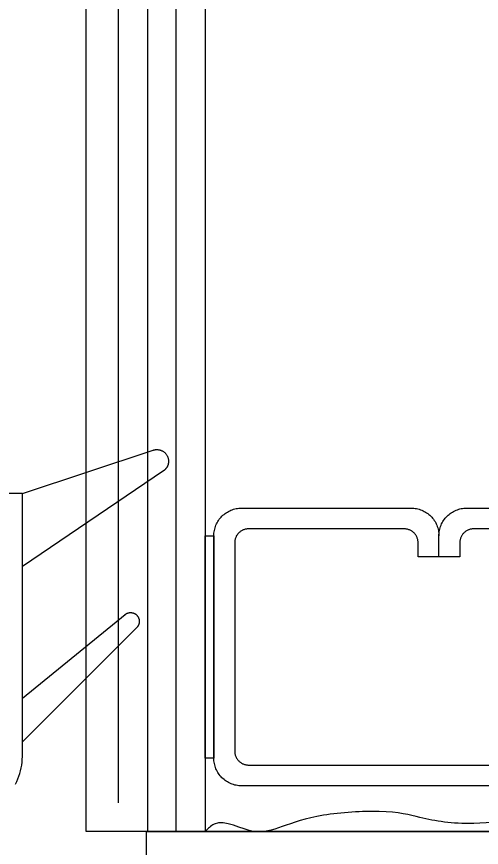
# Model space of a CAD drawing. Header units: centimetres. Extents: x 16433 to 114398, y -50094 to -12305.
# Drawn here: x 66731.37 to 66732.96, y -38812.331 to -38809.49 of the extents above; entities that cross this region are included whole.
import ezdxf

# ---------------------------------------------------------------- set-up
doc = ezdxf.new("R2010")
doc.units = ezdxf.units.CM
doc.header["$LTSCALE"] = 0.5
doc.layers.get('0').update_dxf_attribs({"linetype": 'CONTINUOUS'})
doc.layers.get('DEFPOINTS').update_dxf_attribs({"linetype": 'CONTINUOUS'})
doc.layers.add('0-Coupe A.3', color=7, linetype='CONTINUOUS')
doc.styles.add('Helvetica', font='')
doc.styles.get('Helvetica').set_extended_font_data('Helvetica')
doc.dimstyles.new('IS', dxfattribs={"dimtxt": 10.08724, "dimasz": 5.007446, "dimexe": 2, "dimexo": 10, "dimgap": 3, "dimtad": 1, "dimdec": 1, "dimtxsty": 'Helvetica', "dimblk": 'DOT', "dimblk1": 'DOT', "dimblk2": 'DOT', "dimcen": 0, "dimdle": 10, "dimazin": 0, "dimtfac": 0.8, "dimtdec": 1, "dimtix": 1, "dimtmove": 0, "dimatfit": 0, "dimldrblk": 'VW_FILLEDARROW-1', "dimfxl": 10, "dimfxlon": 1, "dimfrac": 2, "dimtolj": 1, "dimarcsym": 0})

# ---------------------------------------------------------------- blocks, each defined once
blk = doc.blocks.new('_DOT')
at = {"color": 0, "linetype": 'ByBlock', "lineweight": -2}
blk.add_line((-0.5, 0), (-1, 0), dxfattribs=at)
at = {"color": 0, "linetype": 'ByBlock', "const_width": 0.5}
blk.add_lwpolyline([(-0.25, 0, 1), (0.25, 0, 1)], format="xyb", close=True, dxfattribs=at)
blk = doc.blocks.new('*D3404')
at = {"layer": '0-Coupe A.3', "color": 0, "linetype": 'Continuous', "lineweight": -2, "transparency": 16777216}
for p, q in [((66681.6511, -38608.3763), (66669.6511, -38608.3763)), ((66671.6511, -38818.2969), (66671.6511, -38613.3838)), ((66681.6511, -38823.3044), (66669.6511, -38823.3044))]:
    blk.add_line(p, q, dxfattribs=at)
at = {"layer": 'DEFPOINTS', "color": 0, "linetype": 'Continuous', "transparency": 16777216}
for p in [(66671.6511, -38608.3763), (66750.4511, -38608.3763), (66707.1511, -38823.3044)]:
    blk.add_point(p, dxfattribs=at)
at = {"layer": '0-Coupe A.3', "color": 0, "linetype": 'Continuous', "lineweight": -2, "transparency": 16777216, "xscale": 5.007446289062499, "yscale": 5.007446289062499, "zscale": 5.007446289062499}
for p, rotation in [((66671.6511, -38608.3763), 90), ((66671.6511, -38823.3044), 270)]:
    blk.add_blockref('_DOT', p, dxfattribs=dict(at, rotation=rotation))
at = {"layer": '0-Coupe A.3', "color": 0, "linetype": 'Continuous', "lineweight": 13, "transparency": 16777216, "insert": (66664.8684, -38715.8404), "char_height": 7.56543, "attachment_point": 5, "rotation": 90, "style": 'Helvetica'}
blk.add_mtext('\\A1;215', dxfattribs=at)
blk = doc.blocks.new('VW_FILLEDARROW-1')
at = {"color": 0, "linetype": 'Continuous', "lineweight": 5, "flags": 128}
blk.add_lwpolyline([(-1.9969, 0.53507), (0, 0), (-1.9969, -0.53507)], close=True, dxfattribs=at)
blk = doc.blocks.new('Groupe-369-1')
at = {"color": 9, "linetype": 'Continuous', "lineweight": 5, "true_color": 0xbbbbbb}
for p, q in [((10413.0802, -46990.2938), (10611.0378, -46952.8049)), ((10413.0983, -46990.3894), (10611.0559, -46952.9005)), ((10413.1169, -46990.4876), (10610.9786, -46953.0169))]:
    blk.add_line(p, q, dxfattribs=at)
at = {"color": 9, "linetype": 'Continuous', "lineweight": 5, "true_color": 0xbbbbbb, "flags": 128}
blk.add_lwpolyline([(10611.0192, -46952.7067), (10611.0949, -46953.1068), (10413.1374, -46990.5957), (10413.0616, -46990.1956)], close=True, dxfattribs=at)
at = {"color": 7, "linetype": 'Continuous', "lineweight": 5}
for points in [[(10611.0564, -46952.9032, 0), (10610.6842, -46950.9381, 0)], [(10611.0564, -46952.9032, 0), (10610.6842, -46950.9381, 0)], [(10610.6842, -46950.9381, 0), (10611.0564, -46952.9032, 0)], [(10609.9478, -46952.0953, 0), (10609.8769, -46952.1088, 0), (10609.8723, -46952.1095, 0), (10609.8677, -46952.11, 0), (10609.8631, -46952.1103, 0), (10609.8584, -46952.1104, 0), (10609.8537, -46952.1103, 0), (10609.8491, -46952.1099, 0), (10609.8445, -46952.1093, 0), (10609.8399, -46952.1084, 0), (10609.8353, -46952.1074, 0), (10609.8309, -46952.1061, 0), (10609.8264, -46952.1046, 0), (10609.8221, -46952.1028, 0), (10609.8179, -46952.1009, 0), (10609.8137, -46952.0988, 0), (10609.8097, -46952.0964, 0), (10609.8058, -46952.0939, 0), (10609.802, -46952.0912, 0), (10609.7983, -46952.0883, 0), (10609.7948, -46952.0852, 0), (10609.7915, -46952.082, 0), (10609.7883, -46952.0786, 0), (10609.7853, -46952.075, 0), (10609.7824, -46952.0713, 0), (10609.7798, -46952.0675, 0), (10609.7773, -46952.0635, 0), (10609.7751, -46952.0594, 0), (10609.773, -46952.0552, 0), (10609.7712, -46952.051, 0), (10609.7695, -46952.0466, 0), (10609.7681, -46952.0422, 0), (10609.7669, -46952.0377, 0), (10609.7659, -46952.0331, 0), (10609.658, -46951.4632, 0)], [(10610.5914, -46951.2865, 0), (10610.8426, -46952.6129, 0), (10610.8434, -46952.6175, 0), (10610.8439, -46952.6221, 0), (10610.8442, -46952.6268, 0), (10610.8443, -46952.6314, 0), (10610.8441, -46952.6361, 0), (10610.8437, -46952.6407, 0), (10610.8431, -46952.6454, 0), (10610.8423, -46952.6499, 0), (10610.8412, -46952.6545, 0), (10610.8399, -46952.659, 0), (10610.8384, -46952.6634, 0), (10610.8367, -46952.6677, 0), (10610.8348, -46952.672, 0), (10610.8326, -46952.6761, 0), (10610.8303, -46952.6801, 0), (10610.8278, -46952.6841, 0), (10610.8251, -46952.6878, 0), (10610.8222, -46952.6915, 0), (10610.8191, -46952.695, 0), (10610.8158, -46952.6983, 0), (10610.8124, -46952.7015, 0), (10610.8089, -46952.7045, 0), (10610.8052, -46952.7074, 0), (10610.8013, -46952.71, 0), (10610.7974, -46952.7125, 0), (10610.7933, -46952.7147, 0), (10610.7891, -46952.7168, 0), (10610.7848, -46952.7187, 0), (10610.7805, -46952.7203, 0), (10610.776, -46952.7217, 0), (10610.7715, -46952.7229, 0), (10610.7669, -46952.7239, 0), (10610.0202, -46952.8653, 0), (10610.0156, -46952.8661, 0), (10610.011, -46952.8666, 0), (10610.0063, -46952.8669, 0), (10610.0017, -46952.867, 0), (10609.997, -46952.8668, 0), (10609.9924, -46952.8664, 0), (10609.9877, -46952.8658, 0), (10609.9832, -46952.865, 0), (10609.9786, -46952.8639, 0), (10609.9741, -46952.8626, 0), (10609.9697, -46952.8611, 0), (10609.9654, -46952.8594, 0), (10609.9611, -46952.8575, 0), (10609.957, -46952.8553, 0), (10609.953, -46952.853, 0), (10609.949, -46952.8505, 0), (10609.9453, -46952.8478, 0), (10609.9416, -46952.8448, 0), (10609.9381, -46952.8418, 0), (10609.9348, -46952.8385, 0), (10609.9316, -46952.8351, 0), (10609.9286, -46952.8316, 0), (10609.9257, -46952.8279, 0), (10609.9231, -46952.824, 0), (10609.9206, -46952.8201, 0), (10609.9184, -46952.816, 0), (10609.9163, -46952.8118, 0), (10609.9144, -46952.8075, 0), (10609.9128, -46952.8032, 0), (10609.9114, -46952.7987, 0), (10609.9102, -46952.7942, 0), (10609.9092, -46952.7896, 0), (10609.8013, -46952.2198, 0), (10609.8005, -46952.2152, 0), (10609.8, -46952.2105, 0), (10609.7997, -46952.2059, 0), (10609.7996, -46952.2012, 0), (10609.7998, -46952.1966, 0), (10609.8002, -46952.1919, 0), (10609.8008, -46952.1873, 0), (10609.8016, -46952.1827, 0), (10609.8027, -46952.1782, 0), (10609.804, -46952.1737, 0), (10609.8055, -46952.1693, 0), (10609.8072, -46952.1649, 0), (10609.8091, -46952.1607, 0), (10609.8113, -46952.1565, 0), (10609.8136, -46952.1525, 0), (10609.8161, -46952.1486, 0), (10609.8188, -46952.1448, 0), (10609.8217, -46952.1412, 0), (10609.8248, -46952.1377, 0), (10609.8281, -46952.1343, 0), (10609.8315, -46952.1311, 0), (10609.835, -46952.1281, 0), (10609.8387, -46952.1253, 0), (10609.8426, -46952.1226, 0), (10609.8465, -46952.1202, 0), (10609.8506, -46952.1179, 0), (10609.8548, -46952.1158, 0), (10609.8591, -46952.114, 0), (10609.8634, -46952.1124, 0), (10609.8679, -46952.1109, 0), (10609.8724, -46952.1097, 0), (10609.8769, -46952.1088, 0)], [(10609.9611, -46952.1653, 0), (10609.9135, -46952.1743, 0), (10609.9113, -46952.1748, 0), (10609.909, -46952.1754, 0), (10609.9068, -46952.1761, 0), (10609.9046, -46952.177, 0), (10609.9025, -46952.1779, 0), (10609.9004, -46952.1789, 0), (10609.8983, -46952.18, 0), (10609.8964, -46952.1813, 0), (10609.8944, -46952.1826, 0), (10609.8926, -46952.184, 0), (10609.8908, -46952.1855, 0), (10609.8891, -46952.1871, 0), (10609.8875, -46952.1888, 0), (10609.8859, -46952.1905, 0), (10609.8845, -46952.1924, 0), (10609.8831, -46952.1943, 0), (10609.8819, -46952.1962, 0), (10609.8807, -46952.1982, 0), (10609.8796, -46952.2003, 0), (10609.8787, -46952.2024, 0), (10609.8778, -46952.2046, 0), (10609.8771, -46952.2068, 0), (10609.8764, -46952.209, 0), (10609.8759, -46952.2113, 0), (10609.8755, -46952.2136, 0), (10609.8752, -46952.2159, 0), (10609.875, -46952.2182, 0), (10609.8749, -46952.2206, 0), (10609.8749, -46952.2229, 0), (10609.8751, -46952.2252, 0), (10609.8753, -46952.2276, 0), (10609.8757, -46952.2299, 0), (10609.9748, -46952.7531, 0), (10609.9753, -46952.7553, 0), (10609.9759, -46952.7576, 0), (10609.9766, -46952.7598, 0), (10609.9774, -46952.762, 0), (10609.9783, -46952.7641, 0), (10609.9794, -46952.7662, 0), (10609.9805, -46952.7683, 0), (10609.9817, -46952.7702, 0), (10609.983, -46952.7722, 0), (10609.9845, -46952.774, 0), (10609.986, -46952.7758, 0), (10609.9876, -46952.7775, 0), (10609.9892, -46952.7791, 0), (10609.991, -46952.7807, 0), (10609.9928, -46952.7821, 0), (10609.9947, -46952.7835, 0), (10609.9967, -46952.7847, 0), (10609.9987, -46952.7859, 0), (10610.0008, -46952.787, 0), (10610.0029, -46952.7879, 0), (10610.005, -46952.7888, 0), (10610.0073, -46952.7895, 0), (10610.0095, -46952.7902, 0), (10610.0118, -46952.7907, 0), (10610.0141, -46952.7911, 0), (10610.0164, -46952.7914, 0), (10610.0187, -46952.7916, 0), (10610.021, -46952.7917, 0), (10610.0234, -46952.7917, 0), (10610.0257, -46952.7915, 0), (10610.028, -46952.7913, 0), (10610.0303, -46952.7909, 0), (10610.7304, -46952.6583, 0), (10610.7326, -46952.6578, 0), (10610.7349, -46952.6572, 0), (10610.7371, -46952.6565, 0), (10610.7393, -46952.6557, 0), (10610.7414, -46952.6548, 0), (10610.7435, -46952.6537, 0), (10610.7456, -46952.6526, 0), (10610.7475, -46952.6514, 0), (10610.7495, -46952.65, 0), (10610.7513, -46952.6486, 0), (10610.7531, -46952.6471, 0), (10610.7548, -46952.6455, 0), (10610.7564, -46952.6439, 0), (10610.758, -46952.6421, 0), (10610.7594, -46952.6403, 0), (10610.7608, -46952.6384, 0), (10610.762, -46952.6364, 0), (10610.7632, -46952.6344, 0), (10610.7643, -46952.6323, 0), (10610.7652, -46952.6302, 0), (10610.7661, -46952.6281, 0), (10610.7668, -46952.6258, 0), (10610.7675, -46952.6236, 0), (10610.768, -46952.6213, 0), (10610.7684, -46952.619, 0), (10610.7687, -46952.6167, 0), (10610.7689, -46952.6144, 0), (10610.769, -46952.6121, 0), (10610.769, -46952.6097, 0), (10610.7688, -46952.6074, 0), (10610.7686, -46952.6051, 0), (10610.7682, -46952.6028, 0), (10610.5258, -46951.323, 0)], [(10609.7324, -46951.4733, 0), (10609.8315, -46951.9965, 0), (10609.832, -46951.9988, 0), (10609.8326, -46952.001, 0), (10609.8333, -46952.0033, 0), (10609.8341, -46952.0054, 0), (10609.8351, -46952.0076, 0), (10609.8361, -46952.0097, 0), (10609.8372, -46952.0117, 0), (10609.8385, -46952.0137, 0), (10609.8398, -46952.0156, 0), (10609.8412, -46952.0175, 0), (10609.8427, -46952.0192, 0), (10609.8443, -46952.0209, 0), (10609.846, -46952.0226, 0), (10609.8477, -46952.0241, 0), (10609.8495, -46952.0256, 0), (10609.8514, -46952.0269, 0), (10609.8534, -46952.0282, 0), (10609.8554, -46952.0293, 0), (10609.8575, -46952.0304, 0), (10609.8596, -46952.0314, 0), (10609.8618, -46952.0322, 0), (10609.864, -46952.033, 0), (10609.8662, -46952.0336, 0), (10609.8685, -46952.0342, 0), (10609.8708, -46952.0346, 0), (10609.8731, -46952.0349, 0), (10609.8754, -46952.0351, 0), (10609.8777, -46952.0352, 0), (10609.8801, -46952.0351, 0), (10609.8824, -46952.035, 0), (10609.8847, -46952.0347, 0), (10609.887, -46952.0343, 0), (10609.9345, -46952.0253, 0), (10609.9611, -46952.1653, 0)], [(10610.7725, -46952.7534, 0), (10611.0192, -46952.7067, 0)], [(10611.5477, -46952.8101, 0), (10611.0564, -46952.9032, 0)], [(10611.5477, -46952.8101, 0), (10611.0564, -46952.9032, 0)], [(10610.9809, -46953.3741, 0), (10610.9714, -46953.3714, 0), (10610.9619, -46953.3691, 0), (10610.9522, -46953.3674, 0), (10610.9425, -46953.3661, 0), (10610.9327, -46953.3653, 0), (10610.9229, -46953.3649, 0), (10610.9131, -46953.3651, 0), (10610.9033, -46953.3657, 0), (10610.8935, -46953.3668, 0), (10610.8838, -46953.3684, 0), (10610.8347, -46953.3777, 0), (10610.6873, -46953.4056, 0), (10610.2452, -46953.4893, 0), (10609.9995, -46953.5359, 0), (10610.0182, -46953.6341, 0)]]:
    blk.add_polyline3d(points, dxfattribs=at)
at = {"color": 9, "linetype": 'Continuous', "lineweight": 5, "true_color": 0xbbbbbb}
for points in [[(10609.9995, -46953.5359, 0), (10609.7709, -46953.1238, 0), (10609.7707, -46953.1234, 0), (10609.7705, -46953.1231, 0), (10609.7703, -46953.1227, 0), (10609.7701, -46953.1224, 0), (10609.77, -46953.122, 0), (10609.7698, -46953.1216, 0), (10609.7696, -46953.1213, 0), (10609.7695, -46953.1209, 0), (10609.7693, -46953.1206, 0), (10609.7691, -46953.1202, 0), (10609.769, -46953.1198, 0), (10609.7688, -46953.1195, 0), (10609.7687, -46953.1191, 0), (10609.7685, -46953.1187, 0), (10609.7684, -46953.1183, 0), (10609.7683, -46953.118, 0), (10609.7681, -46953.1176, 0), (10609.768, -46953.1172, 0), (10609.7679, -46953.1168, 0), (10609.7677, -46953.1165, 0), (10609.7676, -46953.1161, 0), (10609.7675, -46953.1157, 0), (10609.7674, -46953.1153, 0), (10609.7673, -46953.1149, 0), (10609.7672, -46953.1145, 0), (10609.7671, -46953.1142, 0), (10609.767, -46953.1138, 0), (10609.7669, -46953.1134, 0), (10609.7668, -46953.113, 0), (10609.7667, -46953.1126, 0), (10609.7666, -46953.1122, 0), (10609.7666, -46953.1118, 0), (10609.7663, -46953.1099, 0), (10609.766, -46953.1079, 0), (10609.7659, -46953.106, 0), (10609.7659, -46953.104, 0), (10609.7659, -46953.102, 0), (10609.7661, -46953.1001, 0), (10609.7664, -46953.0981, 0), (10609.7667, -46953.0962, 0), (10609.7672, -46953.0943, 0), (10609.7677, -46953.0924, 0), (10609.7683, -46953.0905, 0), (10609.7691, -46953.0887, 0), (10609.7699, -46953.0869, 0), (10609.7708, -46953.0852, 0), (10609.7718, -46953.0835, 0), (10609.7728, -46953.0818, 0), (10609.774, -46953.0802, 0), (10609.7752, -46953.0787, 0), (10609.7765, -46953.0772, 0), (10609.7778, -46953.0758, 0), (10609.7793, -46953.0745, 0), (10609.7808, -46953.0732, 0), (10609.7823, -46953.072, 0), (10609.784, -46953.0709, 0), (10609.7856, -46953.0699, 0), (10609.7873, -46953.0689, 0), (10609.7891, -46953.0681, 0), (10609.7909, -46953.0673, 0), (10609.7927, -46953.0666, 0), (10609.7946, -46953.066, 0), (10609.7965, -46953.0655, 0), (10609.7984, -46953.0651, 0), (10609.7996, -46953.0649, 0), (10609.8008, -46953.0647, 0), (10609.802, -46953.0646, 0), (10609.8033, -46953.0645, 0), (10609.8045, -46953.0644, 0), (10609.8057, -46953.0644, 0), (10609.8069, -46953.0644, 0), (10609.8081, -46953.0644, 0), (10609.8094, -46953.0645, 0), (10609.8106, -46953.0646, 0), (10609.8118, -46953.0648, 0), (10609.813, -46953.065, 0), (10609.8142, -46953.0652, 0), (10609.8154, -46953.0655, 0), (10609.8165, -46953.0658, 0), (10609.8177, -46953.0662, 0), (10609.8189, -46953.0665, 0), (10609.82, -46953.067, 0), (10609.8212, -46953.0674, 0), (10609.8223, -46953.0679, 0), (10609.8234, -46953.0684, 0), (10609.8245, -46953.069, 0), (10609.8255, -46953.0695, 0), (10609.8266, -46953.0701, 0), (10609.8276, -46953.0708, 0), (10609.8286, -46953.0715, 0), (10609.8296, -46953.0722, 0), (10609.8306, -46953.0729, 0), (10609.8315, -46953.0737, 0), (10609.8325, -46953.0745, 0), (10609.8334, -46953.0753, 0), (10609.8342, -46953.0762, 0), (10610.2452, -46953.4893, 0)], [(10610.6873, -46953.4056, 0), (10610.3413, -46953.1138, 0), (10610.3408, -46953.1134, 0), (10610.3403, -46953.113, 0), (10610.3399, -46953.1126, 0), (10610.3394, -46953.1121, 0), (10610.339, -46953.1117, 0), (10610.3385, -46953.1112, 0), (10610.3381, -46953.1107, 0), (10610.3377, -46953.1102, 0), (10610.3373, -46953.1097, 0), (10610.3369, -46953.1092, 0), (10610.3365, -46953.1087, 0), (10610.3361, -46953.1082, 0), (10610.3357, -46953.1077, 0), (10610.3354, -46953.1071, 0), (10610.3351, -46953.1066, 0), (10610.3347, -46953.106, 0), (10610.3344, -46953.1055, 0), (10610.3341, -46953.1049, 0), (10610.3338, -46953.1044, 0), (10610.3335, -46953.1038, 0), (10610.3333, -46953.1032, 0), (10610.333, -46953.1026, 0), (10610.3328, -46953.102, 0), (10610.3325, -46953.1014, 0), (10610.3323, -46953.1008, 0), (10610.3321, -46953.1002, 0), (10610.3319, -46953.0996, 0), (10610.3317, -46953.099, 0), (10610.3316, -46953.0984, 0), (10610.3314, -46953.0977, 0), (10610.3313, -46953.0971, 0), (10610.3312, -46953.0965, 0), (10610.3309, -46953.095, 0), (10610.3307, -46953.0936, 0), (10610.3307, -46953.0921, 0), (10610.3306, -46953.0906, 0), (10610.3307, -46953.0892, 0), (10610.3308, -46953.0877, 0), (10610.331, -46953.0862, 0), (10610.3313, -46953.0848, 0), (10610.3316, -46953.0834, 0), (10610.332, -46953.0819, 0), (10610.3325, -46953.0805, 0), (10610.333, -46953.0792, 0), (10610.3336, -46953.0778, 0), (10610.3343, -46953.0765, 0), (10610.335, -46953.0753, 0), (10610.3358, -46953.074, 0), (10610.3367, -46953.0728, 0), (10610.3376, -46953.0717, 0), (10610.3386, -46953.0706, 0), (10610.3396, -46953.0695, 0), (10610.3407, -46953.0685, 0), (10610.3418, -46953.0675, 0), (10610.343, -46953.0666, 0), (10610.3442, -46953.0658, 0), (10610.3454, -46953.065, 0), (10610.3467, -46953.0643, 0), (10610.3481, -46953.0637, 0), (10610.3494, -46953.0631, 0), (10610.3508, -46953.0626, 0), (10610.3522, -46953.0621, 0), (10610.3536, -46953.0617, 0), (10610.355, -46953.0614, 0), (10610.3558, -46953.0613, 0), (10610.3565, -46953.0612, 0), (10610.3572, -46953.0611, 0), (10610.358, -46953.061, 0), (10610.3587, -46953.061, 0), (10610.3594, -46953.0609, 0), (10610.3602, -46953.0609, 0), (10610.3609, -46953.0609, 0), (10610.3616, -46953.0609, 0), (10610.3624, -46953.061, 0), (10610.3631, -46953.061, 0), (10610.3638, -46953.0611, 0), (10610.3646, -46953.0612, 0), (10610.3653, -46953.0613, 0), (10610.366, -46953.0614, 0), (10610.3668, -46953.0615, 0), (10610.3675, -46953.0617, 0), (10610.3682, -46953.0619, 0), (10610.3689, -46953.0621, 0), (10610.3696, -46953.0623, 0), (10610.3703, -46953.0625, 0), (10610.371, -46953.0628, 0), (10610.3717, -46953.063, 0), (10610.3724, -46953.0633, 0), (10610.373, -46953.0636, 0), (10610.3737, -46953.0639, 0), (10610.3744, -46953.0642, 0), (10610.375, -46953.0646, 0), (10610.3757, -46953.0649, 0), (10610.3763, -46953.0653, 0), (10610.3769, -46953.0657, 0), (10610.3775, -46953.0661, 0), (10610.8347, -46953.3777, 0)]]:
    blk.add_polyline3d(points, dxfattribs=at)
blk.add_open_spline([(10610.7215, -46951.1346), (10610.6967, -46951.1648), (10610.6292, -46951.2472), (10610.7047, -46951.438), (10610.8349, -46951.8025), (10610.8388, -46951.9758), (10610.8274, -46952.0963), (10610.9061, -46952.4144), (10611.0265, -46952.5132), (10610.9557, -46952.6624), (10611.0077, -46952.6987), (10611.0192, -46952.7067)], degree=3, knots=[0, 0, 0, 0, 1.112924, 3.032488, 5.381325, 7.006548, 8.100712, 8.980186, 10.784819, 12.190253, 12.587238, 12.587238, 12.587238, 12.587238], dxfattribs=at)
at = {"color": 7, "linetype": 'Continuous', "lineweight": 5}
blk.add_3dface([(10610.0258, -46952.8948), (10610.0202, -46952.8653), (10610.7669, -46952.7239), (10610.7725, -46952.7534)], dxfattribs=at)

msp = doc.modelspace()

# ---------------------------------------------------------------- block references
at = {"layer": '0-Coupe A.3', "color": 7, "rotation": 259.2764052561336}
msp.add_blockref('Groupe-369-1', (114839.1566, -37123.1143), dxfattribs=at)

# ---------------------------------------------------------------- dimensions: what is measured, and where the dimension line sits
at = {"layer": '0-Coupe A.3', "color": 7, "linetype": 'Continuous', "lineweight": 13}
dim = msp.add_linear_dim(base=(66671.6511, -38608.3763), p1=(66707.1511, -38823.3044), p2=(66750.4511, -38608.3763), angle=270, dimstyle='IS', override={"dimtxt": 7.56543, "dimdec": 0, "dimpost": '<>', "dimtxsty": 'Helvetica', "dimtmove": 2}, dxfattribs=at)
dim.commit()
dim.dimension.update_dxf_attribs({"geometry": '*D3404', "text_midpoint": (66664.8684, -38715.8404)})

doc.saveas('drawing.dxf')
